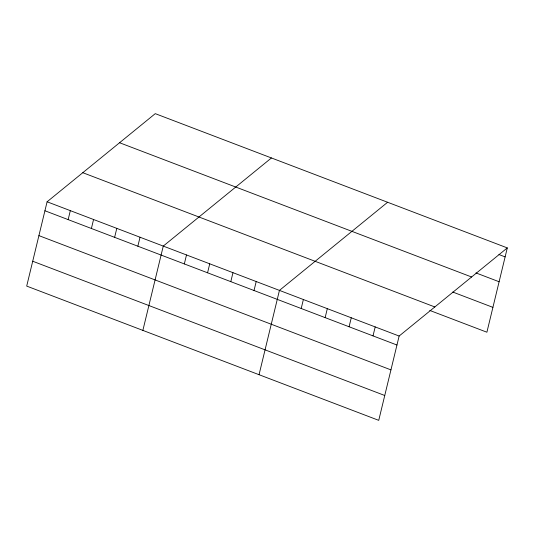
<?xml version="1.0" encoding="UTF-8"?>
<svg xmlns="http://www.w3.org/2000/svg" width="534" height="534" viewBox="0 0 534 534"><rect width="100%" height="100%" fill="white"/><g stroke="black" fill="none" stroke-linecap="round" stroke-linejoin="round"><path stroke-width="0.8" d="M47.099 201.785L26.7 286.091L378.739 420.351L399.132 336.04L507.3 247.909L155.26 113.649L47.099 201.785L399.132 336.04M68.158 219.621L70.328 210.643M91.394 228.485L93.563 219.507M114.623 237.35L116.799 228.365M137.859 246.207L140.035 237.229M142.872 330.392L163.27 246.087L271.432 157.957M184.33 263.929L186.499 254.952M207.566 272.794L209.735 263.809M230.801 281.652L232.971 272.674M254.03 290.516L256.207 281.531M259.043 374.701L279.442 290.396L387.611 202.266M301.203 308.505L303.379 299.521M325.146 317.637L327.315 308.652M349.082 326.761L351.259 317.783M373.019 335.893L375.195 326.915M507.3 247.909L486.901 332.215L429.763 310.428M498.95 254.538L505.131 256.894M475.948 272.914L499.116 281.752M119.569 142.732L471.602 276.992M452.765 292.045L492.915 307.364M82.79 172.696L434.83 306.957M44.923 210.763L396.962 345.024M38.909 235.621L390.948 369.882M32.714 261.233L384.747 395.494"/></g></svg>
